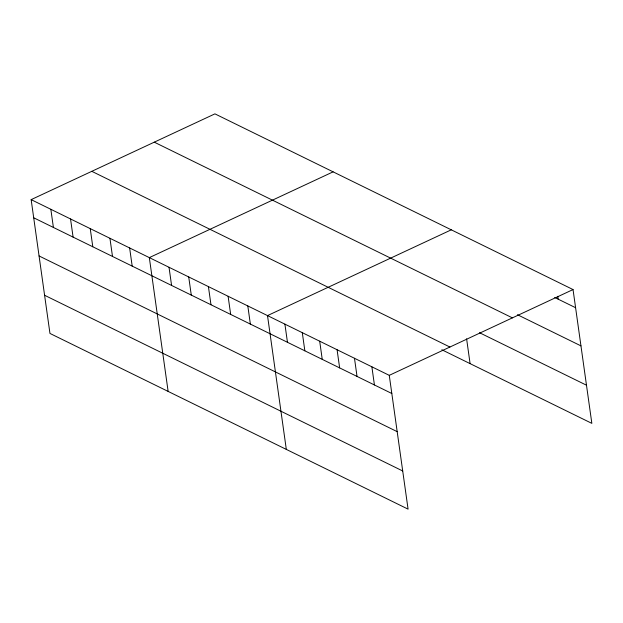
<?xml version="1.0" encoding="UTF-8"?>
<svg xmlns="http://www.w3.org/2000/svg" width="623" height="623" viewBox="0 0 623 623"><rect width="100%" height="100%" fill="white"/><g stroke="black" fill="none" stroke-linecap="round" stroke-linejoin="round"><path stroke-width="0.93" d="M31.15 199.633L389.266 375.342L408.073 509.139L49.957 333.437L31.15 199.633L214.927 113.861L573.043 289.563L591.85 423.367L441.832 349.76M333.11 171.847L149.325 257.618L168.132 391.415M451.286 229.825L267.508 315.604L286.315 449.401M389.266 375.342L573.043 289.563M554.727 297.475L575.597 307.715M517.472 314.732L580.963 345.882M154.278 142.169L512.402 317.87M479.515 332.713L586.484 385.201M91.799 171.333L449.915 347.034M33.704 217.785L391.82 393.495M39.062 255.952L397.186 431.653M44.591 295.271L402.707 470.972M557.803 296.314L558.2 299.18M466.604 338.819L470.092 363.622M371.876 366.807L374.423 384.959M354.479 358.272L357.034 376.424M337.082 349.737L339.636 367.889M319.692 341.202L322.239 359.354M302.295 332.666L304.849 350.819M284.906 324.139L287.452 342.284M247.814 305.94L250.36 324.092M228.111 296.275L230.666 314.428M208.417 286.611L210.971 304.764M188.722 276.947L191.277 295.1M169.028 267.283L171.574 285.435M129.631 247.954L132.185 266.107M109.936 238.29L112.49 256.442M90.242 228.625L92.788 246.778M70.539 218.961L73.093 237.114M50.845 209.297L53.399 227.45"/></g></svg>
